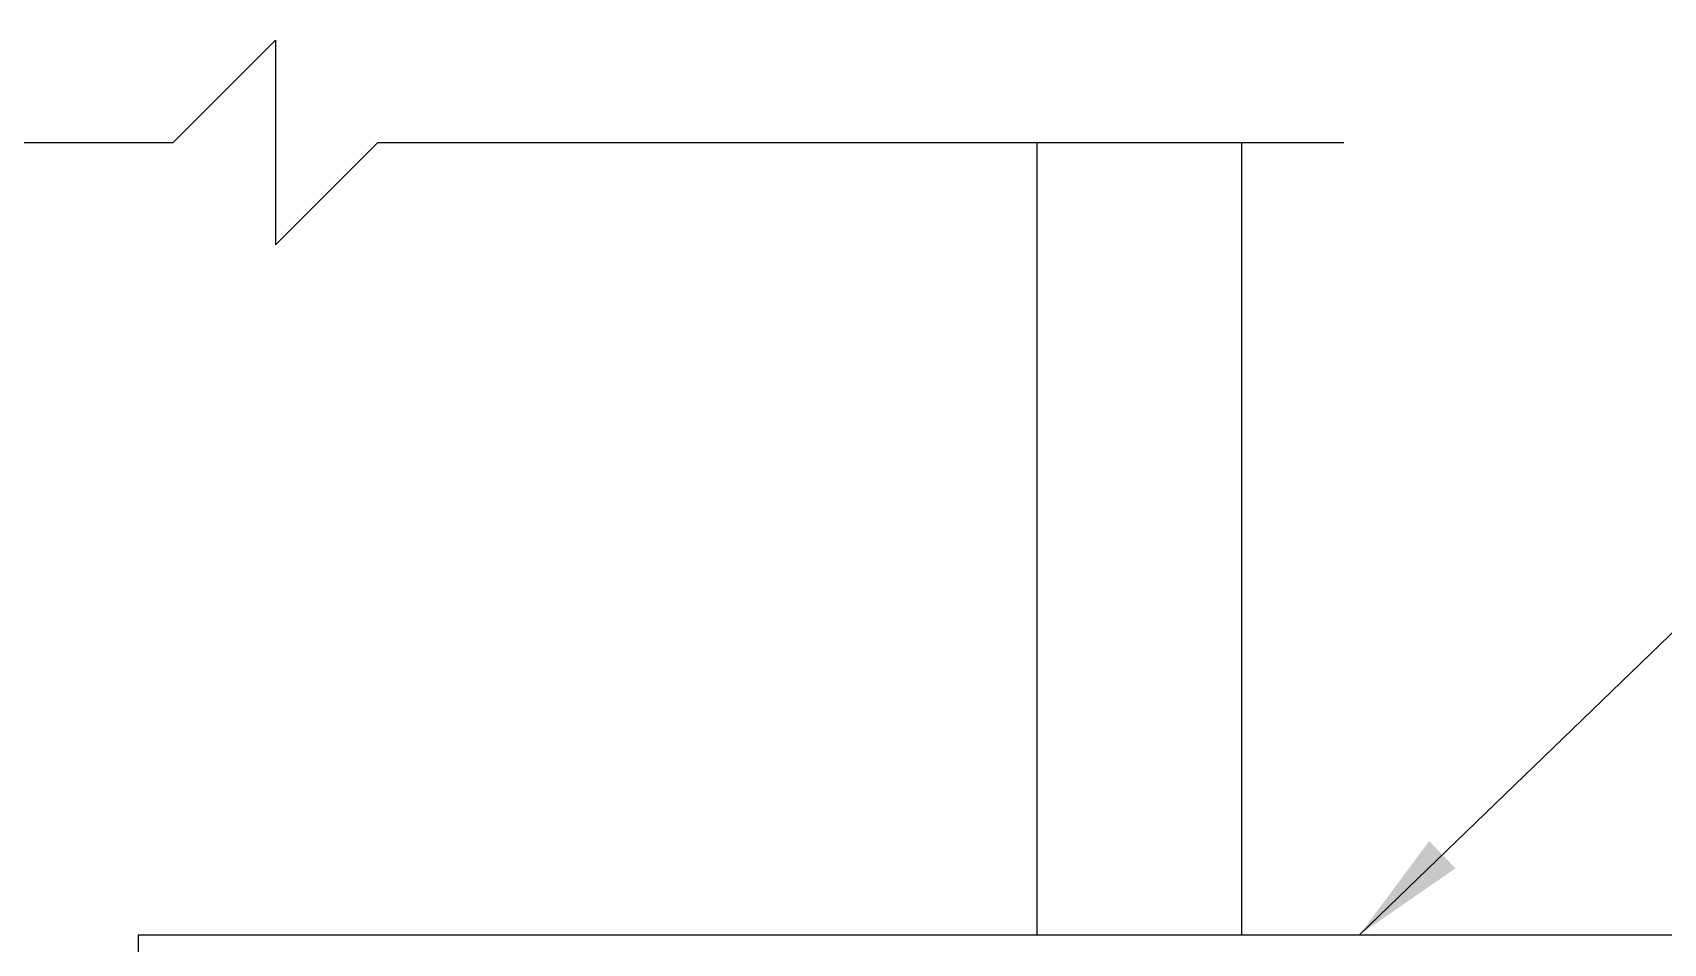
# Model space of a CAD drawing. Header units: inches. Extents: x -99 to -49.8, y 169 to 251.9.
# Drawn here: x -76.98 to -61.04, y 212.48 to 221.37 of the extents above; entities that cross this region are included whole.
import ezdxf

# ---------------------------------------------------------------- set-up
doc = ezdxf.new("R2010")
doc.units = ezdxf.units.IN
doc.header["$LTSCALE"] = 0.5
doc.header["$MEASUREMENT"] = 0
for name, color, linetype in [('HATCH', 12, 'Continuous'), ('LINE9', 9, 'Continuous'), ('TEXT', 4, 'Continuous'), ('Web_Edge', 9, 'Continuous')]:
    doc.layers.add(name, color=color, linetype=linetype)
doc.styles.add('DIM', font='romans.shx', dxfattribs={"width": 0.7})
doc.dimstyles.new('ext_12', dxfattribs={"dimscale": 12, "dimtxt": 0.09375, "dimasz": 0.09375, "dimexe": 0.09375, "dimexo": 0.0625, "dimgap": 0.0625, "dimtad": 1, "dimdec": 1, "dimzin": 3, "dimdsep": 46, "dimlunit": 4, "dimtxsty": 'DIM', "dimcen": 0.09, "dimdle": 0.09375, "dimclrt": 4, "dimadec": 0, "dimazin": 0, "dimtfac": 1, "dimtdec": 1, "dimtmove": 2, "dimatfit": 3, "dimfxl": 1, "dimfrac": 2, "dimtolj": 1, "dimtzin": 0, "dimarcsym": 0})

msp = doc.modelspace()

# ---------------------------------------------------------------- hatches: boundary and pattern name
at = {"layer": 'HATCH'}
h = msp.add_hatch(dxfattribs=at)
h.set_pattern_fill('AR-CONC', color=256, scale=0.5)
h.set_pattern_definition([(49.99999999999999, (0, 0), (3.586300913003767, -0.3137606749129755), [0.375, -4.125]), (355, (0, 0), (-0.693756668065, 3.760960668500059), [0.3, -3.3]), (100.45144446, (0.298858405, -0.02614672), (2.89254423363556, 3.447199954843147), [0.3187009599999999, -3.505710559999999]), (46.18420000000001, (0, 1), (5.336206653357862, -0.8275964039653827), [0.5625, -6.1875]), (96.63563549, (0.444683725, 0.931033465), (4.673309728371142, 4.870593003872752), [0.47805171, -5.258568799999999]), (351.1841639899999, (0, 1), (4.673309725273866, 4.870593001349951), [0.45, -4.950000005]), (21, (0.5, 0.75), (2.984535260592308, -2.013094453326694), [0.375, -4.125]), (326.0000000000001, (0.5, 0.75), (1.216576659607909, 3.625750225234265), [0.3, -3.3]), (71.45144474, (0.74871127, 0.58224213), (4.201111883649856, 1.612655764031769), [0.31870095, -3.50571056]), (37.50000000000001, (0, 0), (0.06079927658645334, 1.664469269156557), [0, -3.26, 0, -3.35, 0, -3.3125]), (7.499999999999999, (0, 0), (1.315347687210743, 1.972058559411801), [0, -1.91, 0, -3.185, 0, -1.2625]), (327.5, (-1.115, 0), (2.669112180862045, -0.1127743586718988), [0, -1.25, 0, -3.9, 0, -5.175]), (317.5, (-1.615, 0), (2.915930846711931, 0.5005249116615886), [0, -1.625, 0, -2.59, 0, -3.675])])
edge = h.paths.add_edge_path()
edge.add_arc((-69.26296042968272, 187.4750825603496), 0.4999999999999817, 46.21088882983793, 66.42182151813208)
edge.add_line((-69.0629604296534, 187.9333401298324), (-69.15296042965396, 187.9333401298255))
edge.add_line((-69.15296042965396, 187.9333401298255), (-69.15296042965669, 187.9750661897496))
edge.add_arc((-69.01296042967272, 188.1821893415326), 0.2500000000000103, 180.0000000030875, 235.94420226186742, ccw=False)
edge.add_line((-69.26296042967273, 188.1821893415191), (-69.26296042967637, 188.2496893415292))
edge.add_arc((-69.20046042967637, 188.2496893415326), 0.06250000000000001, 89.99999999998698, 180.0000000031006, ccw=False)
edge.add_line((-69.20046042967635, 188.3121893415326), (-69.15296042967852, 188.3121893415326))
edge.add_line((-69.15296042967852, 188.3121893415326), (-69.15296042968306, 188.3821893415326))
edge.add_line((-69.15296042968306, 188.3821893415326), (-69.25796042966778, 188.3821893415326))
edge.add_arc((-69.13555177851063, 188.7247932040528), 0.3638149041640495, 214.977513748053, 250.3387412735769, ccw=False)
edge.add_arc((-70.05867067382874, 188.1135631527183), 0.7434990637615243, 32.79191652787925, 73.8107114572156)
edge.add_spline(control_points=[(-69.85137452954145, 188.8275793754876), (-71.28882452954134, 189.1480393754876)], knot_values=[0, 0, 1, 1], degree=1, periodic=0)
edge.add_arc((-71.84516237756515, 186.2164345678702), 2.983926699701151, 79.25461642973025, 90.09946546446804)
edge.add_line((-71.85034247125739, 189.2003567712493), (-72.91695743279402, 189.216109270678))
edge.add_line((-72.91695743279402, 189.216109270678), (-73.98357239433068, 189.2003567712493))
edge.add_arc((-73.98875248802287, 186.2164345678702), 2.983926699701151, 89.90053453553307, 100.7453835702698)
edge.add_spline(control_points=[(-74.54509033604667, 189.1480393754876), (-75.98254033604657, 188.8275793754876)], knot_values=[0, 0, 1, 1], degree=1, periodic=0)
edge.add_arc((-75.77524419175927, 188.1135631527183), 0.7434990637615243, 106.1892885427844, 147.2080834721104)
edge.add_arc((-76.6983630870774, 188.7247932040528), 0.3638149041640544, 289.6612587264252, 325.0224862519694, ccw=False)
edge.add_line((-76.57595443592024, 188.3821893415326), (-76.68095443590495, 188.3821893415326))
edge.add_line((-76.68095443590495, 188.3821893415326), (-76.6809544359095, 188.3121893415326))
edge.add_line((-76.6809544359095, 188.3121893415326), (-76.63345443591166, 188.3121893415326))
edge.add_arc((-76.63345443591164, 188.2496893415326), 0.06250000000000001, -3.100581125181634e-09, 90.00000000001302, ccw=False)
edge.add_line((-76.57095443591164, 188.2496893415292), (-76.57095443591528, 188.1821893415191))
edge.add_arc((-76.82095443591527, 188.1821893415326), 0.2499999999999903, 304.05579773812724, 359.9999999969125, ccw=False)
edge.add_line((-76.68095443593133, 187.9750661897496), (-76.68095443593405, 187.9333401298255))
edge.add_line((-76.68095443593405, 187.9333401298255), (-76.77095443593461, 187.9333401298324))
edge.add_arc((-76.57095443590529, 187.4750825603496), 0.4999999999999814, 113.5781784818679, 133.7891111703084)
edge.add_line((-76.91695743279446, 187.8360284373778), (-76.91695743279446, 186.3176241267081))
edge.add_line((-76.91695743279446, 186.3176241267081), (-74.01610532066745, 186.3176241267081))
edge.add_line((-74.01610532066745, 186.3176241267081), (-73.01610532066745, 187.3176241267081))
edge.add_line((-73.01610532066745, 187.3176241267081), (-73.01610532066745, 185.3176241267081))
edge.add_line((-73.01610532066745, 185.3176241267081), (-72.01610532066745, 186.3176241267081))
edge.add_line((-72.01610532066745, 186.3176241267081), (-68.91695743279448, 186.3176241267081))
edge.add_line((-68.91695743279448, 186.3176241267081), (-68.91695743279448, 187.8360284373787))
h.paths.add_polyline_path([(-68.91695743279448, 194.0627590253792), (-68.91695743279398, 196.0971678050718, 0.08841615068645434), (-69.06296042965344, 196.1944794975259), (-69.15296042965399, 196.194479497519), (-69.15296042965672, 196.2362055574432, -0.2490694201798125), (-69.26296042967276, 196.4433287092126), (-69.2629604296764, 196.5108287092227, -0.4142135623889365), (-69.20046042967638, 196.5733287092261), (-69.15296042967854, 196.5733287092261), (-69.15296042968309, 196.6433287092261), (-69.25796042966839, 196.6433287092261, 0.08534784463998105), (-69.58741995221318, 196.5678101274881, -0.6696014941106417), (-69.71992235096346, 196.6880918241859, 2.087231407567944), (-70.15382178088612, 196.4632745659378, -1), (-70.31725035228916, 196.0547514918659, -0.2134499129915438), (-70.70947611306768, 196.4439519588495, -0.06822591722317979), (-70.8451739359322, 197.0718185008786, 1.75317091024265), (-71.29611152784673, 196.775210365644, -0.9407930192578456), (-71.49962406452543, 196.3919471457633, -0.1730747606229026), (-71.84553238706185, 196.7586041852713), (-71.98817022924167, 197.1454490410034, 1.612473537245968), (-72.41971339376305, 196.7858608412993, -0.7348724129875202), (-72.44281699735308, 196.2748219945952, -0.06847526280401155), (-72.91695743279391, 196.2127590253792, -0.0684752628042168), (-73.39109786823613, 196.2748219945956, -0.7348724129851627), (-73.41420147182541, 196.7858608412992, 1.612473537247223), (-73.8457446363464, 197.1454490410034), (-73.98838247852622, 196.7586041852713, -0.1730747606229988), (-74.33429080106288, 196.3919471457632, -0.9407930192584032), (-74.5378033377411, 196.7752103656441, 1.753170910243025), (-74.9887409296559, 197.0718185008782, -0.06822591722314142), (-75.12443875252039, 196.4439519588495, -0.2134499129908853), (-75.51666451329736, 196.0547514918665, -1), (-75.68009308470229, 196.4632745659376, 2.08723140756924), (-76.11399251462463, 196.688091824186, -0.6696014941072908), (-76.24649491337414, 196.5678101274877, 0.08534784464018956), (-76.57595443591968, 196.6433287092261), (-76.68095443590498, 196.6433287092261), (-76.68095443590953, 196.5733287092261), (-76.63345443591169, 196.5733287092261, -0.4142135623889448), (-76.57095443591167, 196.5108287092227), (-76.57095443591531, 196.4433287092126, -0.2490694201798239), (-76.68095443593135, 196.2362055574432), (-76.68095443593408, 196.194479497519), (-76.77095443593463, 196.1944794975259, 0.08841615068673743), (-76.91695743279449, 196.0971678050714), (-76.91695743279449, 194.0627590253792), (-76.91695743279448, 192.0283502456871, 0.08841615068675071), (-76.77095443593461, 191.9310385532325), (-76.68095443593405, 191.9310385532394), (-76.68095443593133, 191.8893124933153, -0.2490694201798112), (-76.57095443591528, 191.6821893415458), (-76.57095443591164, 191.6146893415357, -0.4142135623889407), (-76.63345443591166, 191.5521893415323), (-76.6809544359095, 191.5521893415323), (-76.68095443590495, 191.4821893415323), (-76.57595443591964, 191.4821893415323, 0.08534784463994134), (-76.246494913375, 191.5577079232703, -0.6696014941110767), (-76.11399251462457, 191.4374262265725, 2.08723140756614), (-75.68009308470154, 191.6622434848205, -1), (-75.5166645132976, 192.070766558892, -0.2134499129909198), (-75.12443875252045, 191.6815660919091, -0.06822591722321909), (-74.98874092965583, 191.0536995498797, 1.753170910241703), (-74.53780333774114, 191.3503076851143, -0.9407930192583428), (-74.33429080106279, 191.7335709049952, -0.1730747606229149), (-73.98838247852626, 191.3669138654873), (-73.84574463634634, 190.9800690097551, 1.612473537246518), (-73.41420147182522, 191.3396572094592, -0.734872412986799), (-73.3910978682352, 191.8506960561631, -0.06847526280406452), (-72.91695743279402, 191.9127590253792, -0.06847526280406131), (-72.44281699735285, 191.8506960561631, -0.7348724129867691), (-72.41971339376275, 191.3396572094592, 1.612473537246661), (-71.98817022924167, 190.9800690097551), (-71.84553238706175, 191.3669138654873, -0.173074760623042), (-71.49962406452488, 191.7335709049954, -0.9407930192578118), (-71.2961115278469, 191.3503076851143, 1.7531709102408), (-70.8451739359322, 191.0536995498794, -0.06822591722324756), (-70.70947611306757, 191.6815660919091, -0.2134499129907827), (-70.31725035229074, 192.0707665588919, -1), (-70.15382178088632, 191.6622434848206, 2.087231407567177), (-69.71992235096344, 191.4374262265726, -0.6696014941048448), (-69.58741995221435, 191.5577079232709, 0.08534784464030597), (-69.25796042966837, 191.4821893415323), (-69.15296042968306, 191.4821893415323), (-69.15296042967852, 191.5521893415323), (-69.20046042967635, 191.5521893415323, -0.4142135623889365), (-69.26296042967637, 191.6146893415357), (-69.26296042967273, 191.6821893415458, -0.2490694201798226), (-69.15296042965669, 191.8893124933153), (-69.15296042965396, 191.9310385532394), (-69.0629604296534, 191.9310385532325, 0.08841615068609064), (-68.91695743279448, 192.0283502456862)])
edge = h.paths.add_edge_path()
edge.add_line((-72.3859744296058, 203.1091091947822), (-72.3859744296058, 207.2082673504387))
edge.add_line((-72.3859744296058, 207.2082673504387), (-72.91695743279399, 207.216109270678))
edge.add_line((-72.91695743279399, 207.216109270678), (-73.98357239433076, 207.2003567712493))
edge.add_arc((-73.98875248802293, 204.2164345678702), 2.983926699701129, 89.90053453553361, 100.7453835702683)
edge.add_spline(control_points=[(-74.5450903360467, 207.1480393754876), (-75.9825403360466, 206.8275793754876)], knot_values=[0, 0, 1, 1], degree=1, periodic=0)
edge.add_arc((-75.77524419175928, 206.1135631527183), 0.7434990637615244, 106.1892885427834, 147.2080834721031)
edge.add_arc((-76.69836308707744, 206.7247932040528), 0.3638149041640706, 289.66125872642726, 325.02248625198683, ccw=False)
edge.add_line((-76.57595443592027, 206.3821893415326), (-76.68095443590498, 206.3821893415326))
edge.add_line((-76.68095443590498, 206.3821893415326), (-76.68095443590953, 206.3121893415326))
edge.add_line((-76.68095443590953, 206.3121893415326), (-76.63345443591169, 206.3121893415326))
edge.add_arc((-76.63345443591167, 206.2496893415326), 0.06250000000000001, -3.100581125181634e-09, 90.00000000001302, ccw=False)
edge.add_line((-76.57095443591167, 206.2496893415292), (-76.57095443591531, 206.1821893415191))
edge.add_arc((-76.8209544359153, 206.1821893415326), 0.2499999999999885, 304.05579773812724, 359.9999999969125, ccw=False)
edge.add_line((-76.68095443593135, 205.9750661897496), (-76.68095443593408, 205.9333401298255))
edge.add_line((-76.68095443593408, 205.9333401298255), (-76.77095443593463, 205.9333401298324))
edge.add_arc((-76.5709544359053, 205.4750825603496), 0.4999999999999971, 113.5781784818679, 133.7891111703096)
edge.add_line((-76.91695743279449, 205.8360284373778), (-76.91695743279449, 200.2894896133806))
edge.add_arc((-76.57095443590532, 200.6504354904089), 0.4999999999999974, 226.2108888296916, 246.4218215181336)
edge.add_line((-76.77095443593463, 200.1921779209261), (-76.68095443593408, 200.1921779209329))
edge.add_line((-76.68095443593408, 200.1921779209329), (-76.68095443593135, 200.1504518610088))
edge.add_arc((-76.82095443591533, 199.9433287092259), 0.2500000000000085, 3.087507138843648e-09, 55.94420226186742, ccw=False)
edge.add_line((-76.57095443591531, 199.9433287092394), (-76.57095443591167, 199.8758287092293))
edge.add_arc((-76.63345443591167, 199.8758287092259), 0.06250000000000001, -90.00000000001302, 3.100524281762773e-09, ccw=False)
edge.add_line((-76.63345443591169, 199.8133287092259), (-76.68095443590953, 199.8133287092259))
edge.add_line((-76.68095443590953, 199.8133287092259), (-76.68095443590498, 199.7433287092259))
edge.add_line((-76.68095443590498, 199.7433287092259), (-76.57595443592027, 199.7433287092259))
edge.add_arc((-76.69836308707748, 199.4007248467057), 0.3638149041640706, 34.97751374790272, 70.33874127356643, ccw=False)
edge.add_arc((-75.7752441917593, 200.0119548980402), 0.7434990637615243, 212.7919165279498, 253.8107114572178)
edge.add_spline(control_points=[(-75.9825403360466, 199.2979386752708), (-74.5450903360467, 198.9774786752708)], knot_values=[0, 0, 1, 1], degree=1, periodic=0)
edge.add_arc((-73.9887524880229, 201.9090834828881), 2.983926699701062, 259.2546164297302, 270.0994654644683)
edge.add_line((-73.98357239433064, 198.9251612795092), (-72.91695743279408, 198.9094087800805))
edge.add_line((-72.91695743279408, 198.9094087800805), (-71.85034247125742, 198.9251612795092))
edge.add_arc((-71.84516237756517, 201.9090834828882), 2.983926699701136, 269.900534535532, 280.7453835702698)
edge.add_spline(control_points=[(-71.28882452954137, 198.9774786752708), (-69.85137452954147, 199.2979386752708)], knot_values=[0, 0, 1, 1], degree=1, periodic=0)
edge.add_arc((-70.05867067382876, 200.0119548980402), 0.7434990637615241, 286.1892885427833, 327.2080834721286)
edge.add_arc((-69.13555177851063, 199.4007248467056), 0.3638149041640706, 109.66125872642581, 145.0224862519285, ccw=False)
edge.add_line((-69.2579604296678, 199.7433287092259), (-69.15296042968309, 199.7433287092259))
edge.add_line((-69.15296042968309, 199.7433287092259), (-69.15296042967854, 199.8133287092259))
edge.add_line((-69.15296042967854, 199.8133287092259), (-69.20046042967638, 199.8133287092259))
edge.add_arc((-69.2004604296764, 199.8758287092259), 0.06250000000000001, 179.9999999968994, 270.000000000013, ccw=False)
edge.add_line((-69.2629604296764, 199.8758287092293), (-69.26296042967276, 199.9433287092394))
edge.add_arc((-69.01296042967277, 199.9433287092259), 0.2499999999999884, 124.05579773812721, 179.9999999969125, ccw=False)
edge.add_line((-69.15296042965672, 200.1504518610088), (-69.15296042965399, 200.1921779209329))
edge.add_line((-69.15296042965399, 200.1921779209329), (-69.06296042965344, 200.1921779209261))
edge.add_arc((-69.26296042968275, 200.6504354904089), 0.499999999999998, 293.5781784818664, 313.7891111704985)
edge.add_line((-68.91695743279237, 200.2894896133817), (-68.91695743279237, 202.755555804189))
edge.add_line((-68.91695743279237, 202.755555804189), (-69.76097442960557, 202.7555558041891))
edge.add_line((-69.76097442960557, 202.7555558041891), (-69.76097442960557, 203.318055804189))
edge.add_line((-69.76097442960557, 203.318055804189), (-69.94847442960557, 203.505555804189))
edge.add_line((-69.94847442960557, 203.505555804189), (-70.19847442960557, 203.5055558041891))
edge.add_line((-70.19847442960557, 203.5055558041891), (-70.38597442960557, 203.3180558041891))
edge.add_line((-70.38597442960557, 203.3180558041891), (-70.38597442960557, 202.7555558041891))
edge.add_line((-70.38597442960557, 202.7555558041891), (-71.0109744296056, 202.7555558041891))
edge.add_line((-71.0109744296056, 202.7555558041891), (-71.01097442960557, 203.318055804189))
edge.add_line((-71.01097442960557, 203.318055804189), (-71.19847442960557, 203.505555804189))
edge.add_line((-71.19847442960557, 203.505555804189), (-71.44847442960557, 203.505555804189))
edge.add_line((-71.44847442960557, 203.505555804189), (-71.63597442960557, 203.318055804189))
edge.add_line((-71.63597442960557, 203.318055804189), (-71.63597442960557, 202.7555558041891))
edge.add_line((-71.63597442960557, 202.7555558041891), (-72.03242103901246, 202.7555558041888))
edge.add_line((-72.03242103901246, 202.7555558041888), (-72.3859744296058, 203.1091091947822))
edge = h.paths.add_edge_path(flags=17)
edge.add_spline(control_points=[(-69.87695743279173, 206.833282737118), (-71.28882452954137, 207.1480393754876)], knot_values=[0.01779742130178727, 0.01779742130178727, 1, 1], degree=1, periodic=0)
edge.add_arc((-71.84516237756564, 204.2164345678703), 2.983926699701185, 79.25461642972067, 80.97247137817307)
edge.add_line((-71.37695743279173, 207.1633995623822), (-71.3769574327917, 205.5627590253793))
edge.add_line((-71.3769574327917, 205.5627590253793), (-71.1269574327917, 205.3127590253793))
edge.add_line((-71.1269574327917, 205.3127590253793), (-70.12695743279173, 205.3127590253793))
edge.add_line((-70.12695743279173, 205.3127590253793), (-69.87695743279173, 205.5627590253793))
edge.add_line((-69.87695743279173, 205.5627590253793), (-69.87695743279173, 206.833282737118))
h.paths.add_polyline_path([(-68.79195743279229, 210.9966832688065), (-68.79195743279229, 212.0627590253791), (-77.04195743279458, 212.0627590253793), (-77.04195743279458, 210.9966832688066), (-76.45865773388859, 210.4133835699004), (-73.5112890930211, 209.8871757181858, -0.02347936990630944), (-73.37416105335791, 209.8552359864414, -0.06596473459090901), (-72.91695743279315, 209.9127590253792, -0.06847526280372124), (-72.44281699735431, 209.8506960561635, -0.7348724129901689), (-72.41971339376344, 209.3396572094589, 0.1205115288224305), (-72.53781977591731, 209.2488615759505, -0.09306446429773156), (-72.31901634665044, 208.7403448084114, 0.3704972861511366), (-71.98817022924167, 208.9800690097551), (-71.84553238706185, 209.3669138654871, -0.1730747606232576), (-71.4996240645245, 209.7335709049955, -0.9407930192563716), (-71.2961115278473, 209.3503076851142, 1.753170910239716), (-70.84517393593222, 209.0536995498795, -0.06822591722319189), (-70.70947611306775, 209.6815660919087, -0.2134499129900382), (-70.31725035229294, 210.0707665588911, -1), (-70.15382178088626, 209.6622434848206, 2.087231407567714), (-69.71992235096349, 209.4374262265726, -0.6696014941007381), (-69.58741995221526, 209.5577079232713, 0.08534784464054589), (-69.2579604296684, 209.4821893415323), (-69.15296042968309, 209.4821893415323), (-69.15296042967854, 209.5521893415324), (-69.20046042967638, 209.5521893415323, -0.4142135623889656), (-69.2629604296764, 209.6146893415357), (-69.26296042967276, 209.6821893415458, -0.2490694201798201), (-69.15296042965672, 209.8893124933153), (-69.15296042965399, 209.9310385532394), (-69.06296042965344, 209.9310385532325, 0.08841615068758168), (-68.91695743279237, 210.0283502456882), (-68.91695743279237, 210.5627590253791), (-68.79195743279229, 210.5627590253791), (-68.79195743279229, 210.8199065735085), (-69.79954628218383, 209.8123177241152), (-69.92824584453581, 209.7720065094149), (-69.88793462983637, 209.900706071762)])
h.paths.add_polyline_path([(-73.511289093023, 209.8871757181862), (-76.4586577338886, 210.4133835699004), (-75.9459802357505, 209.9007060717621), (-75.90566902105105, 209.772006509415), (-76.03436858340304, 209.8123177241153), (-76.67385454795102, 210.4518036886645), (-76.91695743279449, 210.4952060120133), (-76.91695743279449, 210.0283502456871, 0.08841615068673454), (-76.77095443593463, 209.9310385532325), (-76.68095443593408, 209.9310385532394), (-76.68095443593135, 209.8893124933153, -0.2490694201798088), (-76.57095443591531, 209.6821893415458), (-76.57095443591167, 209.6146893415357, -0.4142135623889365), (-76.63345443591169, 209.5521893415323), (-76.68095443590953, 209.5521893415323), (-76.68095443590498, 209.4821893415323), (-76.57595443591966, 209.4821893415323, 0.0853478446399523), (-76.24649491337497, 209.5577079232704, -0.6696014941121263), (-76.11399251462466, 209.4374262265723, 2.087231407574027), (-75.68009308470343, 209.6622434848213, -1), (-75.51666451330009, 210.070766558893, -0.2134499129923061), (-75.12443875252013, 209.6815660919082, -0.06822591722312163), (-74.98874092965586, 209.0536995498796, 1.753170910240549), (-74.53780333774087, 209.3503076851142, -0.9407930192584124), (-74.33429080106386, 209.7335709049957, -0.1730747606233705), (-73.98838247852622, 209.3669138654871), (-73.8457446363464, 208.9800690097551, 1.612473537250082), (-73.41420147182622, 209.3396572094596, -0.7348724129833379), (-73.39109786823653, 209.8506960561628, -0.002499239268321315), (-73.37416105335792, 209.8552359864414, 0.02347936990662765)])
edge = h.paths.add_edge_path()
edge.add_arc((-69.26296042968056, 235.3616975239035), 0.5000000000000095, 46.210888829839, 66.42182151813486)
edge.add_line((-69.06296042965126, 235.8199550933863), (-69.1529604296518, 235.8199550933794))
edge.add_line((-69.1529604296518, 235.8199550933794), (-69.15296042965453, 235.8616811533036))
edge.add_arc((-69.01296042967056, 236.0688043050865), 0.2500000000000104, 180.0000000030875, 235.94420226186742, ccw=False)
edge.add_line((-69.26296042967057, 236.068804305073), (-69.26296042967421, 236.1363043050831))
edge.add_arc((-69.20046042967421, 236.1363043050865), 0.06250000000000001, 89.99999999998698, 180.0000000030745, ccw=False)
edge.add_line((-69.2004604296742, 236.1988043050865), (-69.15296042967636, 236.1988043050865))
edge.add_line((-69.15296042967636, 236.1988043050865), (-69.1529604296809, 236.2688043050865))
edge.add_line((-69.1529604296809, 236.2688043050865), (-69.25796042966562, 236.2688043050865))
edge.add_arc((-69.13555177850806, 236.6114081676066), 0.3638149041640513, 214.9775137469862, 250.3387412735083, ccw=False)
edge.add_arc((-70.05867067382658, 236.0001781162722), 0.7434990637615252, 32.79191652837439, 73.81071145722042)
edge.add_spline(control_points=[(-69.85137452953929, 236.7141943390415), (-71.28882452953918, 237.0346543390415)], knot_values=[0, 0, 1, 1], degree=1, periodic=0)
edge.add_arc((-71.84516237756299, 234.1030495314241), 2.983926699701161, 79.25461642972955, 90.0994654644664)
edge.add_line((-71.85034247125515, 237.0869717348032), (-72.9169574327919, 237.1027242342319))
edge.add_line((-72.9169574327919, 237.1027242342319), (-73.98357239432832, 237.0869717348032))
edge.add_arc((-73.98875248802068, 234.1030495314242), 2.983926699701087, 89.9005345355298, 100.7453835702735)
edge.add_spline(control_points=[(-74.54509033604451, 237.0346543390415), (-75.98254033604441, 236.7141943390415)], knot_values=[0, 0, 1, 1], degree=1, periodic=0)
edge.add_arc((-75.77524419175705, 236.0001781162722), 0.7434990637615253, 106.1892885427918, 147.2080834720351)
edge.add_arc((-76.69836308707525, 236.6114081676067), 0.3638149041640558, 289.66125872642726, 325.0224862521296, ccw=False)
edge.add_line((-76.57595443591808, 236.2688043050865), (-76.68095443590279, 236.2688043050865))
edge.add_line((-76.68095443590279, 236.2688043050865), (-76.68095443590734, 236.1988043050865))
edge.add_line((-76.68095443590734, 236.1988043050865), (-76.6334544359095, 236.1988043050865))
edge.add_arc((-76.63345443590948, 236.1363043050865), 0.06250000000000001, -3.074489995924523e-09, 90.00000000001302, ccw=False)
edge.add_line((-76.57095443590948, 236.1363043050831), (-76.57095443591312, 236.068804305073))
edge.add_arc((-76.82095443591311, 236.0688043050865), 0.2499999999999903, 304.05579773812724, 359.9999999969125, ccw=False)
edge.add_line((-76.68095443592917, 235.8616811533036), (-76.6809544359319, 235.8199550933794))
edge.add_line((-76.6809544359319, 235.8199550933794), (-76.77095443593244, 235.8199550933863))
edge.add_arc((-76.57095443590313, 235.3616975239035), 0.5000000000000094, 113.5781784818651, 133.7891111703061)
edge.add_line((-76.9169574327923, 235.7226434009318), (-76.9169574327923, 232.9493739889332))
edge.add_line((-76.9169574327923, 232.9493739889332), (-75.2919574327923, 232.9493739889333))
edge.add_line((-75.2919574327923, 232.9493739889333), (-75.2919574327923, 232.9993739889333))
edge.add_line((-75.2919574327923, 232.9993739889333), (-73.34195743279248, 232.9993739889333))
edge.add_arc((-73.34195743279248, 233.1243739889333), 0.125, 270, 360)
edge.add_line((-73.21695743279248, 233.1243739889333), (-73.21695743279248, 233.1993739889336))
edge.add_arc((-72.91695743279253, 233.1993739889336), 0.2999999999999545, 0, 180, ccw=False)
edge.add_line((-72.61695743279257, 233.1993739889336), (-72.61695743279257, 233.1243739889333))
edge.add_arc((-72.49195743279257, 233.1243739889333), 0.1250000000000009, 180, 270)
edge.add_line((-72.49195743279257, 232.9993739889333), (-70.5419574327923, 232.9993739889333))
edge.add_line((-70.5419574327923, 232.9993739889333), (-70.5419574327923, 232.9493739889335))
edge.add_line((-70.5419574327923, 232.9493739889335), (-68.9169574327923, 232.9493739889336))
edge.add_line((-68.9169574327923, 232.9493739889336), (-68.9169574327923, 235.7226434009326))
h.paths.add_polyline_path([(-68.9169574327923, 241.9493739889331), (-68.9169574327923, 243.9837827686262, 0.08841615068610353), (-69.06296042965127, 244.0810944610798), (-69.1529604296518, 244.081094461073), (-69.15296042965453, 244.1228205209971, -0.2490694201798143), (-69.26296042967057, 244.3299436727665), (-69.26296042967421, 244.3974436727767, -0.4142135623889365), (-69.2004604296742, 244.45994367278), (-69.15296042967636, 244.45994367278), (-69.1529604296809, 244.52994367278), (-69.25796042966616, 244.52994367278, 0.08534784464038232), (-69.5874199522124, 244.4544250910413, -0.6696014941375972), (-69.71992235095999, 244.5747067877462, 2.087231407517782), (-70.15382178088858, 244.3498895294936, -1), (-70.31725035234123, 243.9413664554403, -0.2134499129697651), (-70.70947611306606, 244.330566922405, -0.0682259172229921), (-70.84517393593, 244.9584334644324, 1.753170910265039), (-71.29611152783764, 244.6618253291937, -0.9407930192416205), (-71.4996240645251, 244.2785621093182, -0.1730747606222016), (-71.84553238705968, 244.6452191488253), (-71.98817022923949, 245.0320640045572, 1.612473537237519), (-72.41971339376329, 244.6724758048541, -0.7348724130204608), (-72.44281699737, 244.161436958144, -0.06847526280073828), (-72.91695743278868, 244.0993739889331, -0.06847526280343354), (-73.39109786822571, 244.1614369581473, -0.7348724130104817), (-73.41420147181634, 244.6724758048561, 1.612473537225608), (-73.8457446363442, 245.0320640045573), (-73.98838247852404, 244.6452191488252, -0.1730747606206864), (-74.33429080105448, 244.2785621093199, -0.9407930192736779), (-74.53780333773946, 244.6618253291978, 1.753170910243384), (-74.98874092965367, 244.9584334644327, -0.0682259172232329), (-75.12443875251833, 244.3305669224031, -0.2134499129935072), (-75.5166645133017, 243.9413664554178, -1), (-75.68009308471038, 244.349889529487, 2.087231407608283), (-76.11399251462305, 244.5747067877415, -0.6696014941921857), (-76.24649491338927, 244.4544250910489, 0.08534784463543163), (-76.57595443591742, 244.52994367278), (-76.68095443590279, 244.52994367278), (-76.68095443590734, 244.45994367278), (-76.6334544359095, 244.45994367278, -0.4142135623889219), (-76.57095443590948, 244.3974436727767), (-76.57095443591312, 244.3299436727665, -0.2490694201798144), (-76.68095443592917, 244.1228205209971), (-76.6809544359319, 244.081094461073), (-76.77095443593242, 244.0810944610798, 0.08841615068673704), (-76.9169574327923, 243.9837827686253), (-76.9169574327923, 241.9493739889331), (-76.9169574327923, 239.914965209241, 0.08841615068673754), (-76.77095443593245, 239.8176535167864), (-76.6809544359319, 239.8176535167933), (-76.68095443592917, 239.7759274568692, -0.2490694201798218), (-76.57095443591312, 239.5688043050997), (-76.57095443590948, 239.5013043050896, -0.4142135623889365), (-76.6334544359095, 239.4388043050863), (-76.68095443590734, 239.4388043050863), (-76.68095443590279, 239.3688043050863), (-76.57595443591751, 239.3688043050863, 0.08534784463843559), (-76.2464949133783, 239.4443228868217, -0.6696014941228596), (-76.11399251462198, 239.3240411901286, 2.08723140757684), (-75.68009308469969, 239.5488584483745, -1), (-75.51666451334891, 239.9573815224661, -0.2134499130130259), (-75.12443875251826, 239.568181055463, -0.06822591722306699), (-74.98874092965374, 238.940314513435, 1.753170910240793), (-74.5378033377373, 239.2369226486672, -0.9407930192702132), (-74.3342908010489, 239.6201858685431, -0.1730747606183956), (-73.98838247852409, 239.2535288290412), (-73.8457446363442, 238.866683973309, 1.612473537256133), (-73.41420147182583, 239.2262721730141, -0.7348724128753228), (-73.39109786830308, 239.7373110196979, -0.06847526281426061), (-72.91695743279327, 239.7993739889332, -0.06847526280502633), (-72.44281699734555, 239.7373110197157, -0.7348724129810951), (-72.41971339376163, 239.2262721730127, 1.612473537243395), (-71.98817022923951, 238.8666839733089), (-71.84553238705959, 239.2535288290412, -0.1730747606240959), (-71.49962406451985, 239.6201858685505, -0.9407930192532266), (-71.29611152784284, 239.2369226486692, 1.753170910275227), (-70.84517393592935, 238.9403145134422, -0.06822591722276297), (-70.70947611306383, 239.5681810554671, -0.213449912994966), (-70.31725035227457, 239.9573815224514, -1), (-70.15382178084236, 239.5488584483929, 2.087231407738955), (-69.7199223509597, 239.3240411901221, -0.6696014940496519), (-69.58741995222826, 239.4443228868315, 0.08534784464471418), (-69.25796042966618, 239.3688043050863), (-69.1529604296809, 239.3688043050863), (-69.15296042967636, 239.4388043050863), (-69.20046042967418, 239.4388043050863, -0.4142135623890114), (-69.26296042967421, 239.5013043050896), (-69.26296042967057, 239.5688043050997, -0.2490694201798143), (-69.15296042965453, 239.7759274568692), (-69.1529604296518, 239.8176535167933), (-69.06296042965124, 239.8176535167864, 0.08841615068609969), (-68.9169574327923, 239.9149652092401)])

# ---------------------------------------------------------------- linework, layer by layer
for p, q in [((-67.16695743279226, 220.3019472778981), (-67.16695743279226, 212.5627590253791)), ((-65.16695743279232, 220.3019472778981), (-65.16695743279232, 212.5627590253791))]:
    msp.add_line(p, q, dxfattribs=at)
at = {"layer": 'LINE9'}
for p, q in [((-75.60445743279237, 220.3019472778982), (-74.60445743279237, 221.3019472778982)), ((-74.60445743279237, 221.3019472778982), (-74.60445743279237, 219.3019472778982)), ((-85.04195743279226, 220.3019472778982), (-75.60445743279237, 220.3019472778982)), ((-74.60445743279237, 219.3019472778982), (-73.60445743279237, 220.3019472778982)), ((-73.60445743279237, 220.3019472778982), (-64.16695743279232, 220.3019472778982)), ((-75.94779546307787, 212.5627590253791), (-75.94779546307787, 212.0627590253791))]:
    msp.add_line(p, q, dxfattribs=at)
at = {"layer": 'Web_Edge'}
msp.add_line((-75.94779546307787, 212.5627590253791), (-56.87035618858692, 212.5627590253791), dxfattribs=at)

# ---------------------------------------------------------------- leaders
at = {"layer": 'TEXT'}
msp.add_leader([(-64.01230106912561, 212.5627590253791), (-59.50511716148823, 216.9125019700337), (-57.75383176301654, 216.9125019700337)], dimstyle='ext_12', dxfattribs=at)

doc.saveas('drawing.dxf')
